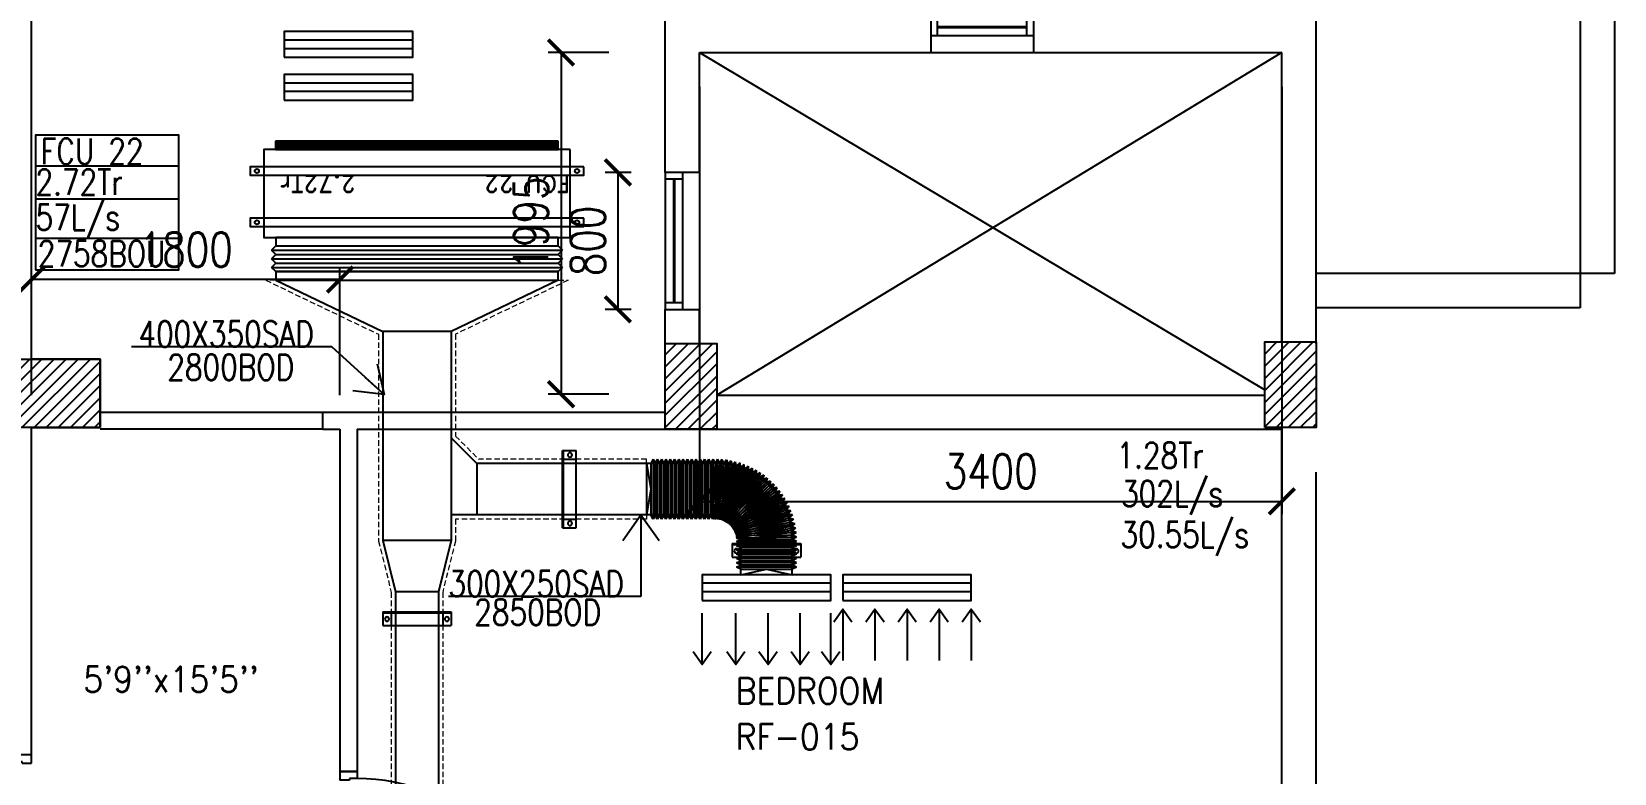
# Model space of a CAD drawing. Header units: millimetres. Extents: x -1288794 to 352264, y -1971533 to -1569871.
# Drawn here: x 303628 to 312869, y -1609693 to -1605360 of the extents above; entities that cross this region are included whole.
import ezdxf

# ---------------------------------------------------------------- set-up
doc = ezdxf.new("R2010")
doc.units = ezdxf.units.MM
doc.header["$LTSCALE"] = 500
doc.header["$PDMODE"] = 34
for name, pattern in [('DASHED2', [9.524999999999999, 6.349999999999999, -3.174999999999999]), ('HIDDEN', [9.524999999999999, 6.349999999999999, -3.174999999999999]), ('HIDDEN2', [4.7624999999999975, 3.174999999999999, -1.587499999999999])]:
    doc.linetypes.add(name, pattern=pattern)
for name, color, linetype in [('A-ANNO-TEXT', 8, 'Continuous'), ('A-DOOR', 4, 'Continuous'), ('A-FLOR-OVHD', 4, 'DASHED2'), ('A-FLOR-SPCL', 8, 'Continuous'), ('A-GLAZ', 5, 'Continuous'), ('A-WALL-FULL', 8, 'Continuous'), ('AC-CHR', 60, 'Continuous'), ('AC-CHS', 30, 'Continuous'), ('AC-HLTEXT', 100, 'Continuous'), ('AC-SAD', 3, 'Continuous'), ('AC-SAD TEXT', 3, 'Continuous'), ('FCU-AC', 160, 'Continuous'), ('M-HANGER', 30, 'Continuous'), ('RAD DIF', 10, 'Continuous'), ('RETURN GRILL RIGHT', 1, 'Continuous'), ('S-COL- HACT.', 9, 'Continuous'), ('S-COL.', 8, 'Continuous'), ('SAD RIGHT', 3, 'Continuous'), ('SUPPLY GRILL RIGHT', 3, 'Continuous')]:
    doc.layers.add(name, color=color, linetype=linetype)
doc.layers.add('INSULATION', color=1, linetype='Continuous', lineweight=5)
doc.styles.add('ROMAND', font='romand')
doc.styles.add('ROMANS', font='romans.shx', dxfattribs={"width": 0.8})
doc.styles.add('SIMPLEX', font='simplex.shx', dxfattribs={"width": 0.8})
doc.dimstyles.new('100 of DIM2', dxfattribs={"dimscale": 0, "dimtxt": 200, "dimasz": 150, "dimexe": 75, "dimexo": 200, "dimgap": 75, "dimtad": 1, "dimdec": 0, "dimrnd": 5, "dimzin": 0, "dimdsep": 46, "dimtxsty": 'ROMANS', "dimblk": 'ARCHTICK', "dimcen": 100, "dimclrd": 94, "dimclre": 94, "dimclrt": 2, "dimadec": 0, "dimazin": 0, "dimtfac": 1, "dimtdec": 0, "dimtofl": 0, "dimtmove": 2, "dimatfit": 3, "dimldrblk": 'OPEN90', "dimfxl": 75, "dimtolj": 1, "dimtzin": 0, "dimarcsym": 0})

# ---------------------------------------------------------------- blocks, each defined once
blk = doc.blocks.new('D-120-R1')
for p, q in [((-80.00000000005821, 1180.000000000058), (-40.00000000005821, 1180.000000000058)), ((-80.00000000005821, 1180.000000000029), (-80, 100.0000000000291)), ((-40.00000000005821, 1180.000000000058), (-40, 55.0000000000291)), ((-1200, 100), (-1160, 100)), ((-1200, 100), (-1200, -5.82077e-11)), ((-1160, 100), (-1160, 54.9999999999709)), ((-80, 100.0000000000291), (0, 100.0000000000582)), ((0, 100.0000000000582), (0, 0)), ((-1160, 54.9999999999709), (-1150, 55)), ((-1150, 55), (-1150, -5.82077e-11)), ((-50, 55.0000000000291), (-40, 55.0000000000291)), ((-50, 55.0000000000291), (-50, 0)), ((-50, 0), (0, 0)), ((-1200, -5.82077e-11), (-1150, -5.82077e-11))]:
    blk.add_line(p, q)
at = {"linetype": 'Continuous'}
blk.add_arc((-80, 100.0000000000291), 1080, 90.00000000000308, 180.0000000000015, dxfattribs=at)
blk = doc.blocks.new('W-80')
for p, q in [((800, 100.0000000000085), (0, 100)), ((40, 0), (40, 100)), ((759.9999999998545, 100.0000000000079), (760, 9.0381e-12)), ((800, 8.4981e-12), (0, 0))]:
    blk.add_line(p, q)
at = {"linetype": 'Continuous'}
for p, q in [((759.9999999999229, 53.00000000000509), (40, 52.99999999998624)), ((759.9999999999317, 47.00000000000509), (40, 46.99999999998624))]:
    blk.add_line(p, q, dxfattribs=at)
blk = doc.blocks.new('W-60')
for p, q in [((600, 99.99999999997908), (0, 100)), ((40, 0), (40, 100)), ((559.9999999998544, 99.99999999997853), (560, -2.04068e-11)), ((600, -2.09468e-11), (0, 0))]:
    blk.add_line(p, q)
at = {"linetype": 'Continuous'}
for p, q in [((559.9999999999229, 52.99999999997565), (40, 52.99999999998624)), ((559.9999999999317, 46.99999999997564), (40, 46.99999999998624))]:
    blk.add_line(p, q, dxfattribs=at)
blk = doc.blocks.new('_ArchTick')
at = {"color": 0, "linetype": 'ByBlock', "const_width": 0.15}
blk.add_lwpolyline([(-0.5, -0.5), (0.5, 0.5)], dxfattribs=at)
blk = doc.blocks.new('*D190')
at = {"layer": 'Defpoints', "color": 0, "transparency": 16777216}
for p in [(307527.7645700923, -1605482.801554163), (310927.7645700923, -1605482.801554163), (310927.7645700923, -1608103.924947694)]:
    blk.add_point(p, dxfattribs=at)
at = {"layer": 'RAD DIF', "color": 94, "lineweight": -2, "transparency": 16777216}
for p, q in [((307527.7645700923, -1605682.801554163), (307527.7645700923, -1608178.924947694)), ((310927.7645700923, -1605682.801554163), (310927.7645700923, -1608178.924947694)), ((307527.7645700923, -1608103.924947694), (310927.7645700923, -1608103.924947694))]:
    blk.add_line(p, q, dxfattribs=at)
at = {"layer": 'RAD DIF', "color": 94, "lineweight": -2, "transparency": 16777216, "xscale": 150, "yscale": 150, "zscale": 150, "rotation": 180}
blk.add_blockref('_ArchTick', (307527.7645700923, -1608103.924947694), dxfattribs=at)
at = {"layer": 'RAD DIF', "color": 94, "lineweight": -2, "transparency": 16777216, "xscale": 150, "yscale": 150, "zscale": 150}
blk.add_blockref('_ArchTick', (310927.7645700923, -1608103.924947694), dxfattribs=at)
at = {"layer": 'RAD DIF', "color": 2, "transparency": 16777216, "insert": (309227.7645700923, -1607928.924947694), "char_height": 200, "attachment_point": 5, "style": 'ROMANS'}
blk.add_mtext('\\A1;3400', dxfattribs=at)
blk = doc.blocks.new('*D193')
at = {"layer": 'Defpoints', "color": 0, "transparency": 16777216}
for p in [(307327.7645700924, -1606182.801554164), (307050.9468287425, -1606982.801554164), (307327.7645700924, -1606982.801554164)]:
    blk.add_point(p, dxfattribs=at)
at = {"layer": 'RAD DIF', "color": 94, "lineweight": -2, "transparency": 16777216}
for p, q in [((307127.7645700924, -1606182.801554164), (306975.9468287425, -1606182.801554164)), ((307050.9468287425, -1606182.801554164), (307050.9468287425, -1606982.801554164)), ((307127.7645700924, -1606982.801554164), (306975.9468287425, -1606982.801554164))]:
    blk.add_line(p, q, dxfattribs=at)
at = {"layer": 'RAD DIF', "color": 94, "lineweight": -2, "transparency": 16777216, "xscale": 150, "yscale": 150, "zscale": 150}
for p, rotation in [((307050.9468287425, -1606182.801554164), 90), ((307050.9468287425, -1606982.801554164), 270)]:
    blk.add_blockref('_ArchTick', p, dxfattribs=dict(at, rotation=rotation))
at = {"layer": 'RAD DIF', "color": 2, "transparency": 16777216, "insert": (306875.946828742, -1606582.801554164), "char_height": 200, "attachment_point": 5, "rotation": 90, "style": 'ROMANS'}
blk.add_mtext('\\A1;800', dxfattribs=at)
blk = doc.blocks.new('*D152')
at = {"layer": 'Defpoints', "color": 0, "transparency": 16777216}
for p in [(307198.2127047679, -1605482.801554164), (306718.9713664003, -1607478.543725641), (307198.2127047679, -1607478.543725641)]:
    blk.add_point(p, dxfattribs=at)
at = {"layer": 'RAD DIF', "color": 94, "lineweight": -2, "transparency": 16777216}
for p, q in [((306998.2127047679, -1605482.801554164), (306643.9713664003, -1605482.801554164)), ((306718.9713664003, -1605482.801554164), (306718.9713664003, -1607478.543725641)), ((306998.2127047679, -1607478.543725641), (306643.9713664003, -1607478.543725641))]:
    blk.add_line(p, q, dxfattribs=at)
at = {"layer": 'RAD DIF', "color": 94, "lineweight": -2, "transparency": 16777216, "xscale": 150, "yscale": 150, "zscale": 150}
for p, rotation in [((306718.9713664003, -1605482.801554164), 90), ((306718.9713664003, -1607478.543725641), 270)]:
    blk.add_blockref('_ArchTick', p, dxfattribs=dict(at, rotation=rotation))
at = {"layer": 'RAD DIF', "color": 2, "transparency": 16777216, "insert": (306543.9713663998, -1606480.672639902), "char_height": 200, "attachment_point": 5, "rotation": 90, "style": 'ROMANS'}
blk.add_mtext('\\A1;1995', dxfattribs=at)
blk = doc.blocks.new('*D194')
at = {"layer": 'Defpoints', "color": 0, "transparency": 16777216}
for p in [(303627.7645700927, -1606808.264422731), (303627.7645700927, -1607682.80155411), (305427.7645700923, -1607682.801554111)]:
    blk.add_point(p, dxfattribs=at)
at = {"layer": 'RAD DIF', "color": 94, "lineweight": -2, "transparency": 16777216}
for p, q in [((303627.7645700927, -1607482.80155411), (303627.7645700927, -1606733.264422731)), ((305427.7645700923, -1607482.801554111), (305427.7645700923, -1606733.264422731)), ((305427.7645700923, -1606808.264422731), (303627.7645700927, -1606808.264422731))]:
    blk.add_line(p, q, dxfattribs=at)
at = {"layer": 'RAD DIF', "color": 94, "lineweight": -2, "transparency": 16777216, "xscale": 150, "yscale": 150, "zscale": 150, "rotation": 180}
blk.add_blockref('_ArchTick', (303627.7645700927, -1606808.264422731), dxfattribs=at)
at = {"layer": 'RAD DIF', "color": 94, "lineweight": -2, "transparency": 16777216, "xscale": 150, "yscale": 150, "zscale": 150}
blk.add_blockref('_ArchTick', (305427.7645700923, -1606808.264422731), dxfattribs=at)
at = {"layer": 'RAD DIF', "color": 2, "transparency": 16777216, "insert": (304527.7645700925, -1606633.264422731), "char_height": 200, "attachment_point": 5, "style": 'ROMANS'}
blk.add_mtext('\\A1;1800', dxfattribs=at)
blk = doc.blocks.new('grill')
at = {"layer": 'SUPPLY GRILL RIGHT'}
for p, q in [((665706.2431264631, -1490216.693419014), (665656.2431264631, -1490216.693419014)), ((665656.2431264631, -1490216.693419014), (665656.2431264631, -1490966.693419014)), ((665756.2431264631, -1490216.693419014), (665706.2431264631, -1490216.693419014)), ((665706.2431264631, -1490216.693419014), (665706.2431264631, -1490966.693419014))]:
    blk.add_line(p, q, dxfattribs=at)
blk.add_lwpolyline([(665756.2431264631, -1490966.693419014), (665756.2431264631, -1490216.693419014), (665606.2431264631, -1490216.693419014), (665606.2431264631, -1490966.693419014)], close=True, dxfattribs=at)
blk = doc.blocks.new('grillreturn')
at = {"layer": 'RETURN GRILL RIGHT'}
for p, q in [((665656.2431264631, -1489443.618665762), (665656.2431264631, -1490193.618665762)), ((665706.2431264631, -1489443.618665762), (665706.2431264631, -1490193.618665762))]:
    blk.add_line(p, q, dxfattribs=at)
blk.add_lwpolyline([(665756.2431264631, -1490193.618665762), (665756.2431264631, -1489443.618665762), (665606.2431264631, -1489443.618665762), (665606.2431264631, -1490193.618665762)], close=True, dxfattribs=at)
blk = doc.blocks.new('*U305')
at = {"layer": 'AC-SAD'}
for p, q in [((-12.50000000023283, 24.99999999976717), (-25.00000000023283, -2.328306436538696e-10)), ((-12.50000000023283, 24.99999999976717), (-12.50000000023283, -325)), ((-12.50000000023283, 24.99999999976717), (-2.328306436538696e-10, -2.328306436538696e-10)), ((-25.00000000023283, -2.328306436538696e-10), (-25.00000000023283, -300)), ((-2.328306436538696e-10, -2.328306436538696e-10), (-2.328306436538696e-10, -300)), ((-12.50000000023283, -325), (-25.00000000023283, -300)), ((-2.328306436538696e-10, -300), (-12.50000000023283, -325))]:
    blk.add_line(p, q, dxfattribs=at)
blk = doc.blocks.new('*U306')
at = {"layer": 'AC-SAD', "color": 0, "linetype": 'ByBlock', "lineweight": -2, "transparency": 16777216}
blk.add_blockref('*U305', (307618.4477660901, -1607882.80155402), dxfattribs=at)
for p, rotation in [((307643.4349079923, -1607883.49581987), 356.8169011381622), ((307668.3449489196, -1607885.576475177), 353.6338022763245), ((307693.1010258021, -1607889.037099816), 350.4507034144867), ((307717.6267506453, -1607893.867015595), 347.2676045526487), ((307741.8464462349, -1607900.051319198), 344.0845056908109), ((307765.6853796483, -1607907.570928178), 340.9014068289732), ((307789.0699928529, -1607916.402639835), 337.7183079671354), ((307811.9281296778, -1607926.519202808), 334.5352091052976), ((307834.189258462, -1607937.889401169), 331.3521102434599), ((307855.7846896874, -1607950.478150737), 328.1690113816222), ((307876.6477879301, -1607964.24660734), 324.9859125197846), ((307896.7141774715, -1607979.15228667), 321.802813657947), ((307915.9219409383, -1607995.149195375), 318.6197147961092), ((307934.2118103561, -1608012.187972978), 315.4366159342716), ((307951.5273500283, -1608030.216044182), 312.2535170724338), ((307967.8151306754, -1608049.177781105), 309.070418210596), ((307983.0248942979, -1608069.014674915), 305.8873193487581), ((307997.1097092537, -1608089.665516379), 302.7042204869203), ((308010.0261150714, -1608111.066584723), 299.5211216250825), ((308021.7342565536, -1608133.151844254), 296.3380227632448), ((308032.1980067543, -1608155.85314812), 293.154923901407), ((308041.3850784539, -1608179.100448589), 289.9718250395692), ((308049.267123785, -1608202.822013186), 286.7887261777317), ((308055.8198217036, -1608226.944646033), 283.6056273158941), ((308061.0229530347, -1608251.393913709), 280.4225284540561), ((308064.8604628608, -1608276.094374916), 277.2394295922182), ((308067.3205100619, -1608300.969813269), 274.0563307303806), ((308068.3955038525, -1608325.94347247), 270.8732318685428)]:
    blk.add_blockref('*U305', p, dxfattribs=dict(at, rotation=rotation))
blk = doc.blocks.new('fcu 3 tr')
h = blk.add_hatch()
h.set_pattern_fill('NET', color=3)
h.set_pattern_definition([(0, (0, 0), (0, 3.175), []), (90, (0, 0), (-3.175, 1.944126793646423e-16), [])])
h.paths.add_polyline_path([(86303.5864898725, -1585366.755577621), (84653.5864898725, -1585366.755577621), (84653.5864898725, -1585416.755577621), (86303.5864898725, -1585416.755577621)])
at = {"layer": 'FCU-AC'}
for p, q in [((84653.5864898725, -1584653.755577621), (84628.5864898725, -1584678.755577621)), ((86303.5864898725, -1584653.755577621), (84653.5864898725, -1584653.755577621)), ((86303.5864898725, -1584653.755577621), (86328.5864898725, -1584678.755577621)), ((86328.5864898725, -1584678.755577621), (84628.5864898725, -1584678.755577621)), ((84653.5864898725, -1584703.755577621), (84628.5864898725, -1584678.755577621)), ((84653.5864898725, -1584703.755577621), (84628.5864898725, -1584728.755577621)), ((86328.5864898725, -1584728.755577621), (84628.5864898725, -1584728.755577621)), ((84653.5864898725, -1584753.755577621), (84628.5864898725, -1584728.755577621)), ((84653.5864898725, -1584753.755577621), (84628.5864898725, -1584778.755577621)), ((86303.5864898725, -1584703.755577621), (84653.5864898725, -1584703.755577621)), ((86303.5864898725, -1584703.755577621), (84653.5864898725, -1584703.755577621)), ((86303.5864898725, -1584753.755577621), (84653.5864898725, -1584753.755577621)), ((86303.5864898725, -1584753.755577621), (84653.5864898725, -1584753.755577621)), ((86303.5864898725, -1584703.755577621), (86328.5864898725, -1584678.755577621)), ((86303.5864898725, -1584703.755577621), (86328.5864898725, -1584728.755577621)), ((86303.5864898725, -1584753.755577621), (86328.5864898725, -1584728.755577621)), ((86303.5864898725, -1584753.755577621), (86328.5864898725, -1584778.755577621)), ((86328.5864898725, -1584778.755577621), (84628.5864898725, -1584778.755577621)), ((84653.5864898725, -1584803.755577621), (84628.5864898725, -1584778.755577621)), ((86303.5864898725, -1584803.755577621), (86328.5864898725, -1584778.755577621))]:
    blk.add_line(p, q, dxfattribs=at)
at = {"layer": 'FCU-AC', "color": 1}
for p, q in [((86303.5864898725, -1584603.755577621), (84653.5864898725, -1584603.755577621)), ((84653.5864898725, -1584603.755577621), (84653.5864898725, -1584653.755577621)), ((84653.5864898725, -1584653.755577621), (86303.5864898725, -1584653.755577621)), ((86303.5864898725, -1584653.755577621), (86303.5864898725, -1584603.755577621)), ((86303.5864898725, -1584803.755577621), (84653.5864898725, -1584803.755577621)), ((84653.5864898725, -1584803.755577621), (84653.5864898725, -1584853.755577621)), ((86303.5864898725, -1584853.755577621), (86303.5864898725, -1584803.755577621)), ((84653.5864898725, -1584853.755577621), (86303.5864898725, -1584853.755577621))]:
    blk.add_line(p, q, dxfattribs=at)
at = {"layer": 'FCU-AC', "color": 6}
for points in [[(84503.5864898725, -1584966.755577621), (86453.5864898725, -1584966.755577621), (86453.5864898725, -1584916.755577621), (84503.5864898725, -1584916.755577621)], [(84503.5864898725, -1585266.755577621), (86453.5864898725, -1585266.755577621), (86453.5864898725, -1585216.755577621), (84503.5864898725, -1585216.755577621)]]:
    blk.add_lwpolyline(points, close=True, dxfattribs=at)
at = {"layer": 'FCU-AC'}
blk.add_lwpolyline([(84583.5864898725, -1585366.755577621), (86373.5864898725, -1585366.755577621), (86373.5864898725, -1584853.755577621), (84583.5864898725, -1584853.755577621)], close=True, dxfattribs=at)
at = {"layer": 'FCU-AC', "color": 3}
blk.add_lwpolyline([(84653.5864898725, -1585416.755577621), (86303.5864898725, -1585416.755577621), (86303.5864898725, -1585366.755577621), (84653.5864898725, -1585366.755577621)], close=True, dxfattribs=at)
at = {"layer": 'FCU-AC', "color": 6}
for centre in [(84543.5864898725, -1584941.755577621), (86413.5864898725, -1584941.755577621), (84543.5864898725, -1585241.755577621), (86413.5864898725, -1585241.755577621)]:
    blk.add_circle(centre, 12.5, dxfattribs=at)
blk = doc.blocks.new('*U273')
at = {"color": 41, "linetype": 'HIDDEN2'}
for p, q in [((-37.50000000000023, -168.9847298157374), (-37.49999999999302, 231.0152701842017)), ((37.49999999999977, -168.9847298157393), (37.500000000007, 231.0152701842017)), ((42.49999999999977, -168.9847298157393), (42.50000000000698, 231.0152701842017))]:
    blk.add_line(p, q, dxfattribs=at)
at = {"color": 41}
for p, q in [((42.49999999999972, 231.0152701842017), (-37.50000000000028, 231.0152701842017)), ((42.49999999999994, 181.0152701842017), (-37.50000000000006, 181.0152701842017)), ((42.49999999999247, -118.9847298157393), (-37.50000000000752, -118.9847298157374)), ((42.49999999999247, -168.9847298157393), (-37.50000000000752, -168.9847298157374))]:
    blk.add_line(p, q, dxfattribs=at)
for centre in [(-2.846611835138901e-13, 206.0152701842017), (-7.513143638059934e-12, -143.9847298157393)]:
    blk.add_circle(centre, 12.5, dxfattribs=at)
blk = doc.blocks.new('*U276')
at = {"color": 41, "linetype": 'HIDDEN2'}
for p, q in [((-37.50000000000026, -188.8622997114408), (-37.499999999993, 261.1377002884983)), ((37.49999999999974, -188.8622997114427), (37.50000000000701, 261.1377002884983)), ((42.49999999999974, -188.8622997114427), (42.500000000007, 261.1377002884983))]:
    blk.add_line(p, q, dxfattribs=at)
at = {"color": 41}
for p, q in [((42.49999999999973, 261.1377002884983), (-37.50000000000027, 261.1377002884983)), ((42.49999999999996, 211.1377002884983), (-37.50000000000004, 211.1377002884983)), ((42.49999999999245, -138.8622997114427), (-37.50000000000753, -138.8622997114408)), ((42.49999999999245, -188.8622997114427), (-37.50000000000753, -188.8622997114408))]:
    blk.add_line(p, q, dxfattribs=at)
for centre in [(-2.668976151198876e-13, 236.1377002884983), (-7.525134046725886e-12, -163.8622997114427)]:
    blk.add_circle(centre, 12.5, dxfattribs=at)
blk = doc.blocks.new('*U277')
at = {"color": 41, "linetype": 'HIDDEN2'}
for p, q in [((-37.50000000000024, -183.2341451146612), (-37.49999999999302, 216.7658548852778)), ((37.49999999999976, -183.2341451146631), (37.50000000000699, 216.7658548852778)), ((42.49999999999976, -183.2341451146631), (42.50000000000698, 216.7658548852778))]:
    blk.add_line(p, q, dxfattribs=at)
at = {"color": 41}
for p, q in [((42.49999999999971, 216.7658548852778), (-37.50000000000029, 216.7658548852778)), ((42.49999999999994, 166.7658548852778), (-37.50000000000006, 166.7658548852778)), ((42.49999999999246, -133.2341451146631), (-37.50000000000752, -133.2341451146612)), ((42.49999999999246, -183.2341451146631), (-37.50000000000752, -183.2341451146612))]:
    blk.add_line(p, q, dxfattribs=at)
for centre in [(-2.930988785010413e-13, 191.7658548852778), (-7.521581333047086e-12, -158.2341451146631)]:
    blk.add_circle(centre, 12.5, dxfattribs=at)
blk = doc.blocks.new('SUPPLY GRILL RIGHT')
at = {"layer": 'SUPPLY GRILL RIGHT'}
for p, q in [((375, 25), (-375, 25)), ((375, -25), (375, 25)), ((375, -25), (-375, -25)), ((375, -75), (375, -25))]:
    blk.add_line(p, q, dxfattribs=at)
blk.add_lwpolyline([(-375, -75), (375, -75), (375, 75), (-375, 75)], close=True, dxfattribs=at)
for points in [[(-375, -450), (-375, -150)], [(-178.5, -450), (-178.5, -150)], [(9, -450), (9, -150)], [(196.5, -450), (196.5, -150)], [(375, -450), (375, -150)]]:
    blk.add_leader(points, dimstyle='100 of DIM2', override={"dimscale": 1, "dimasz": 75, "dimtad": 0, "dimclrd": 0, "dimfxl": 0.2}, dxfattribs=at)
blk = doc.blocks.new('RETURN GRILL RIGHT')
at = {"layer": 'RETURN GRILL RIGHT'}
for p, q in [((375, 25), (-375, 25)), ((375, -25), (-375, -25))]:
    blk.add_line(p, q, dxfattribs=at)
blk.add_lwpolyline([(-375, -75), (375, -75), (375, 75), (-375, 75)], close=True, dxfattribs=at)
for points in [[(-375, -125), (-375, -425)], [(-187.5, -125), (-187.5, -425)], [(0, -125), (0, -425)], [(187.5, -125), (187.5, -425)], [(375, -125), (375, -425)]]:
    blk.add_leader(points, dimstyle='100 of DIM2', override={"dimscale": 1, "dimasz": 75, "dimtad": 0, "dimclrd": 0, "dimfxl": 0.2}, dxfattribs=at)

msp = doc.modelspace()

# ---------------------------------------------------------------- hatches: boundary and pattern name
at = {"layer": 'S-COL- HACT.', "linetype": 'Continuous', "ltscale": 3}
h = msp.add_hatch(dxfattribs=at)
h.set_pattern_fill('ANSI31', color=256, scale=400, style=0)
h.set_pattern_definition([(45, (1420132.947669712, -1215620.816253763), (-35.35533905932737, 35.35533905932738), [])])
h.paths.add_polyline_path([(307327.7645700914, -1607682.801554111), (307327.7645700914, -1607182.801554111), (307627.7645700914, -1607182.801554111), (307627.7645700914, -1607682.80155411)])
h = msp.add_hatch(dxfattribs=at)
h.set_pattern_fill('ANSI31', color=256, scale=400, style=0)
h.set_pattern_definition([(45, (1420032.947669712, -1215610.816253731), (-35.35533905932737, 35.35533905932738), [])])
h.paths.add_polyline_path([(310827.7645700914, -1607672.801554078), (310827.7645700911, -1607172.801554077), (311127.7645700911, -1607172.801554077), (311127.7645700914, -1607672.801554077)])
h = msp.add_hatch(dxfattribs=at)
h.set_pattern_fill('ANSI31', color=256, scale=400, style=0)
h.set_pattern_definition([(45, (540622.951267268, -1616057.582278486), (-35.35533905932737, 35.35533905932738), [])])
h.paths.add_polyline_path([(304027.7645700919, -1607272.801554112), (303527.764570092, -1607272.801554112), (303527.7645700923, -1607672.801554111), (304027.7645700923, -1607672.801554112)])

# ---------------------------------------------------------------- linework, layer by layer
at = {"layer": 'A-FLOR-OVHD', "ltscale": 3}
for p, q in [((304027.7645700921, -1607582.801554111), (305327.7645700923, -1607582.80155411)), ((305327.7645700921, -1607682.801554111), (304027.7645700923, -1607682.801554113))]:
    msp.add_line(p, q, dxfattribs=at)
at = {"layer": 'A-FLOR-SPCL', "ltscale": 3}
for p, q in [((307527.7645700923, -1605482.801554163), (310827.7645700913, -1607453.389789405)), ((310927.7645700917, -1605482.801554163), (307627.7645700967, -1607482.80155411))]:
    msp.add_line(p, q, dxfattribs=at)
at = {"layer": 'A-GLAZ', "ltscale": 3}
for p, q in [((308877.7645700923, -1605482.801554163), (309477.7645700923, -1605482.801554163)), ((307527.7645700923, -1606182.801554163), (307527.7645700923, -1606982.801554163))]:
    msp.add_line(p, q, dxfattribs=at)
at = {"layer": 'A-WALL-FULL', "ltscale": 3}
for p, q in [((303627.7645700924, -1607272.801554088), (303627.7645700923, -1603282.801554103)), ((311127.7645700922, -1607182.801554078), (311127.7645700916, -1605114.801554166)), ((307327.7645700923, -1606182.801554163), (307327.7645700921, -1605282.801554163)), ((308877.7645700923, -1605282.801554163), (308877.7645700923, -1605482.801554163)), ((309477.7645700923, -1605282.801554163), (309477.7645700923, -1605482.801554163)), ((307527.7645700923, -1605482.801554163), (308877.7645700923, -1605482.801554163)), ((307527.7645700923, -1606182.801554163), (307527.7645700923, -1605482.801554163)), ((309477.7645700923, -1605482.801554163), (310927.7645700917, -1605482.801554163)), ((310927.7645700921, -1607172.801554077), (310927.7645700923, -1605482.801554163)), ((307527.7645700923, -1606182.801554163), (307327.7645700923, -1606182.801554163)), ((307327.7645700923, -1607182.801554111), (307327.7645700921, -1606982.801554163)), ((307327.7645700923, -1606982.801554163), (307527.7645700923, -1606982.801554163)), ((307527.7645700924, -1607182.801554111), (307527.7645700923, -1606982.801554163)), ((307627.7645700902, -1607482.80155411), (310827.7645700914, -1607482.801554037)), ((305327.7645700921, -1607582.801554111), (307327.7645700926, -1607582.801554174)), ((305327.7645700923, -1607682.801554112), (305327.7645700921, -1607582.801554111)), ((303627.7645700924, -1609582.801554164), (303627.7645700927, -1607672.80155408)), ((305327.7645700921, -1607682.801554111), (305277.7645700923, -1607682.801554111)), ((305427.7645700923, -1607682.801554111), (305427.7645700925, -1609682.801554163)), ((305527.7645700924, -1607682.801554111), (310927.7645700923, -1607682.80155411)), ((305527.7645700924, -1607682.801554111), (305527.7645700924, -1609682.801554163)), ((310927.7645700921, -1610782.801554176), (310927.7645700923, -1607682.80155411)), ((311127.7645700924, -1614832.801554163), (311127.7645700923, -1607932.801554164)), ((303527.7645700927, -1609582.801554164), (303627.7645700925, -1609582.801554164)), ((305427.7645700923, -1609682.801554163), (305527.7645700923, -1609682.801554163))]:
    msp.add_line(p, q, dxfattribs=at)
at = {"layer": 'A-WALL-FULL', "linetype": 'Continuous', "ltscale": 3}
for p, q in [((307327.7645700926, -1607582.801554174), (307327.7645700923, -1607182.801554142)), ((307327.7645700923, -1607182.801554142), (307327.7645700923, -1607182.801554111)), ((307527.7645700924, -1607182.801554079), (307627.7645700902, -1607182.801554111)), ((307627.7645700902, -1607182.801554111), (307627.7645700967, -1607482.80155411)), ((310827.7645700914, -1607482.801554037), (310827.7645700911, -1607172.801554109)), ((310827.7645700911, -1607172.801554109), (310927.7645700922, -1607172.801554109)), ((311127.7645700922, -1607182.801554109), (311127.7645700922, -1607182.801554109)), ((311127.7645700922, -1607182.801554109), (311127.7645700909, -1607632.801554196)), ((304027.7645700926, -1607272.801554088), (303627.7645700924, -1607272.80155412)), ((304027.7645700924, -1607672.801554112), (304027.7645700926, -1607272.801554088)), ((303627.7645700927, -1607672.80155408), (304027.7645700924, -1607672.801554112)), ((305327.7645700923, -1607682.801554111), (305427.7645700923, -1607682.801554111))]:
    msp.add_line(p, q, dxfattribs=at)
at = {"layer": 'AC-CHR'}
for p, q in [((312869.426080524, -1588682.801554188), (312869.426080524, -1606772.801554077)), ((312869.426080524, -1606772.801554076), (311127.7645700921, -1606772.801554077))]:
    msp.add_line(p, q, dxfattribs=at)
at = {"layer": 'AC-CHS'}
for p, q in [((312669.426080524, -1588482.801554188), (312669.426080524, -1606972.801554076)), ((312669.426080524, -1606972.801554076), (311127.7645700921, -1606972.801554077))]:
    msp.add_line(p, q, dxfattribs=at)
at = {"layer": 'AC-SAD'}
for p, q in [((305052.7645700926, -1606812.335277704), (305677.7645700926, -1607112.335277704)), ((305052.7645700926, -1606812.335277704), (306702.7645700926, -1606812.335277704)), ((306702.7645700926, -1606812.335277704), (306077.7645700926, -1607112.335277704)), ((305677.7645700921, -1607112.335277704), (305677.7645700926, -1608332.80155402)), ((306077.7645700926, -1607112.335277704), (305677.7645700926, -1607112.335277704)), ((306077.7645700926, -1607112.335277704), (306077.7645700926, -1608332.80155402)), ((306077.7645700926, -1607732.80155402), (306227.7645700926, -1607882.80155402)), ((307255.9477660901, -1607857.80155402), (307243.4477660901, -1607882.80155402)), ((307255.9477660901, -1607857.80155402), (307255.9477660901, -1608207.80155402)), ((307255.9477660901, -1607857.80155402), (307268.4477660901, -1607882.80155402)), ((307280.9477660901, -1607857.80155402), (307268.4477660901, -1607882.80155402)), ((307280.9477660901, -1607857.80155402), (307280.9477660901, -1608207.80155402)), ((307280.9477660901, -1607857.80155402), (307293.4477660901, -1607882.80155402)), ((307305.9477660901, -1607857.80155402), (307293.4477660901, -1607882.80155402)), ((307305.9477660901, -1607857.80155402), (307305.9477660901, -1608207.80155402)), ((307305.9477660901, -1607857.80155402), (307318.4477660901, -1607882.80155402)), ((307330.9477660901, -1607857.80155402), (307318.4477660901, -1607882.80155402)), ((307330.9477660901, -1607857.80155402), (307330.9477660901, -1608207.80155402)), ((307330.9477660901, -1607857.80155402), (307343.4477660901, -1607882.80155402)), ((307355.9477660901, -1607857.80155402), (307343.4477660901, -1607882.80155402)), ((307355.9477660901, -1607857.80155402), (307355.9477660901, -1608207.80155402)), ((307355.9477660901, -1607857.80155402), (307368.4477660901, -1607882.80155402)), ((307380.9477660901, -1607857.80155402), (307368.4477660901, -1607882.80155402)), ((307380.9477660901, -1607857.80155402), (307380.9477660901, -1608207.80155402)), ((307380.9477660901, -1607857.80155402), (307393.4477660901, -1607882.80155402)), ((307405.9477660901, -1607857.80155402), (307393.4477660901, -1607882.80155402)), ((307405.9477660901, -1607857.80155402), (307405.9477660901, -1608207.80155402)), ((307405.9477660901, -1607857.80155402), (307418.4477660901, -1607882.80155402)), ((307430.9477660901, -1607857.80155402), (307418.4477660901, -1607882.80155402)), ((307430.9477660901, -1607857.80155402), (307430.9477660901, -1608207.80155402)), ((307430.9477660901, -1607857.80155402), (307443.4477660901, -1607882.80155402)), ((307455.9477660901, -1607857.80155402), (307443.4477660901, -1607882.80155402)), ((307455.9477660901, -1607857.80155402), (307455.9477660901, -1608207.80155402)), ((307455.9477660901, -1607857.80155402), (307468.4477660901, -1607882.80155402)), ((307480.9477660899, -1607857.80155402), (307468.4477660899, -1607882.80155402)), ((307480.9477660899, -1607857.80155402), (307480.9477660899, -1608207.80155402)), ((307480.9477660899, -1607857.80155402), (307493.4477660899, -1607882.80155402)), ((307505.9477660899, -1607857.80155402), (307493.4477660899, -1607882.80155402)), ((307505.9477660899, -1607857.80155402), (307505.9477660899, -1608207.80155402)), ((307505.9477660899, -1607857.80155402), (307518.4477660899, -1607882.80155402)), ((307530.9477660899, -1607857.80155402), (307518.4477660899, -1607882.80155402)), ((307530.9477660899, -1607857.80155402), (307530.9477660899, -1608207.80155402)), ((307530.9477660899, -1607857.80155402), (307543.4477660899, -1607882.80155402)), ((307555.9477660899, -1607857.80155402), (307543.4477660899, -1607882.80155402)), ((307555.9477660899, -1607857.80155402), (307555.9477660899, -1608207.80155402)), ((307555.9477660899, -1607857.80155402), (307568.4477660899, -1607882.80155402)), ((307580.9477660899, -1607857.80155402), (307568.4477660899, -1607882.80155402)), ((307580.9477660899, -1607857.80155402), (307580.9477660899, -1608207.80155402)), ((307580.9477660899, -1607857.80155402), (307593.4477660899, -1607882.80155402)), ((307622.144819516, -1607882.80155402), (306227.7645700926, -1607882.80155402)), ((306227.7645700926, -1607882.80155402), (306227.7645700926, -1608182.80155402)), ((307218.4477660901, -1607882.80155402), (307218.4477660901, -1608182.80155402)), ((307218.4477660901, -1607882.80155402), (307243.4477660901, -1608032.80155402)), ((307243.4477660901, -1607882.80155402), (307243.4477660901, -1608182.80155402)), ((307268.4477660901, -1607882.80155402), (307268.4477660901, -1608182.80155402)), ((307293.4477660901, -1607882.80155402), (307293.4477660901, -1608182.80155402)), ((307318.4477660901, -1607882.80155402), (307318.4477660901, -1608182.80155402)), ((307343.4477660901, -1607882.80155402), (307343.4477660901, -1608182.80155402)), ((307368.4477660901, -1607882.80155402), (307368.4477660901, -1608182.80155402)), ((307393.4477660901, -1607882.80155402), (307393.4477660901, -1608182.80155402)), ((307418.4477660901, -1607882.80155402), (307418.4477660901, -1608182.80155402)), ((307443.4477660901, -1607882.80155402), (307443.4477660901, -1608182.80155402)), ((307468.4477660901, -1607882.80155402), (307468.4477660901, -1608182.80155402)), ((307493.4477660899, -1607882.80155402), (307493.4477660899, -1608182.80155402)), ((307518.4477660899, -1607882.80155402), (307518.4477660899, -1608182.80155402)), ((307543.4477660899, -1607882.80155402), (307543.4477660899, -1608182.80155402)), ((307568.4477660899, -1607882.80155402), (307568.4477660899, -1608182.80155402)), ((307243.4477660901, -1608032.80155402), (307218.4477660901, -1608182.80155402)), ((307618.4477660901, -1608182.80155402), (306077.7645700926, -1608182.80155402)), ((307255.9477660901, -1608207.80155402), (307243.4477660901, -1608182.80155402)), ((307268.4477660901, -1608182.80155402), (307255.9477660901, -1608207.80155402)), ((307280.9477660901, -1608207.80155402), (307268.4477660901, -1608182.80155402)), ((307293.4477660901, -1608182.80155402), (307280.9477660901, -1608207.80155402)), ((307305.9477660901, -1608207.80155402), (307293.4477660901, -1608182.80155402)), ((307318.4477660901, -1608182.80155402), (307305.9477660901, -1608207.80155402)), ((307330.9477660901, -1608207.80155402), (307318.4477660901, -1608182.80155402)), ((307343.4477660901, -1608182.80155402), (307330.9477660901, -1608207.80155402)), ((307355.9477660901, -1608207.80155402), (307343.4477660901, -1608182.80155402)), ((307368.4477660901, -1608182.80155402), (307355.9477660901, -1608207.80155402)), ((307380.9477660901, -1608207.80155402), (307368.4477660901, -1608182.80155402)), ((307393.4477660901, -1608182.80155402), (307380.9477660901, -1608207.80155402)), ((307405.9477660901, -1608207.80155402), (307393.4477660901, -1608182.80155402)), ((307418.4477660901, -1608182.80155402), (307405.9477660901, -1608207.80155402)), ((307430.9477660901, -1608207.80155402), (307418.4477660901, -1608182.80155402)), ((307443.4477660901, -1608182.80155402), (307430.9477660901, -1608207.80155402)), ((307455.9477660901, -1608207.80155402), (307443.4477660901, -1608182.80155402)), ((307468.4477660901, -1608182.80155402), (307455.9477660901, -1608207.80155402)), ((307480.9477660899, -1608207.80155402), (307468.4477660899, -1608182.80155402)), ((307493.4477660899, -1608182.80155402), (307480.9477660899, -1608207.80155402)), ((307505.9477660899, -1608207.80155402), (307493.4477660899, -1608182.80155402)), ((307518.4477660899, -1608182.80155402), (307505.9477660899, -1608207.80155402)), ((307530.9477660899, -1608207.80155402), (307518.4477660899, -1608182.80155402)), ((307543.4477660899, -1608182.80155402), (307530.9477660899, -1608207.80155402)), ((307555.9477660899, -1608207.80155402), (307543.4477660899, -1608182.80155402)), ((307568.4477660899, -1608182.80155402), (307555.9477660899, -1608207.80155402)), ((307580.9477660899, -1608207.80155402), (307568.4477660899, -1608182.80155402)), ((307593.4477660899, -1608182.80155402), (307580.9477660899, -1608207.80155402)), ((307743.3432476842, -1608338.444268956), (307768.3432476842, -1608325.944268956)), ((308068.343247684, -1608325.944268956), (307768.3432476842, -1608325.944268956)), ((308093.343247684, -1608338.444268956), (308068.343247684, -1608325.944268956)), ((306077.7645700926, -1608332.80155402), (305677.7645700926, -1608332.80155402)), ((305677.7645700926, -1608332.80155402), (305752.7645700926, -1608632.80155402)), ((306077.7645700926, -1608332.80155402), (306002.7645700926, -1608632.80155402)), ((308093.343247684, -1608338.444268956), (307743.3432476842, -1608338.444268956)), ((307768.3432476842, -1608350.944268956), (307743.3432476842, -1608338.444268956)), ((307743.3432476845, -1608363.444268955), (307768.3432476845, -1608350.944268955)), ((308093.343247684, -1608363.444268955), (307743.3432476845, -1608363.444268955)), ((307768.3432476845, -1608375.944268955), (307743.3432476845, -1608363.444268955)), ((307743.3432476842, -1608388.444268955), (307768.3432476842, -1608375.944268955)), ((308093.343247684, -1608388.444268955), (307743.3432476842, -1608388.444268955)), ((307768.3432476842, -1608400.944268955), (307743.3432476842, -1608388.444268955)), ((307743.3432476845, -1608413.444268955), (307768.3432476845, -1608400.944268955)), ((308093.343247684, -1608413.444268955), (307743.3432476845, -1608413.444268955)), ((307768.3432476845, -1608425.944268955), (307743.3432476845, -1608413.444268955)), ((308068.343247684, -1608350.944268955), (307768.3432476845, -1608350.944268955)), ((308068.343247684, -1608375.944268955), (307768.3432476842, -1608375.944268955)), ((308068.343247684, -1608400.944268955), (307768.3432476845, -1608400.944268955)), ((307768.4477660901, -1608532.80155402), (307768.4477660901, -1608332.80155402)), ((308093.343247684, -1608338.444268956), (308068.343247684, -1608350.944268956)), ((308093.343247684, -1608363.444268955), (308068.343247684, -1608350.944268955)), ((308093.343247684, -1608363.444268955), (308068.343247684, -1608375.944268955)), ((308093.343247684, -1608388.444268955), (308068.343247684, -1608375.944268955)), ((308093.343247684, -1608388.444268955), (308068.343247684, -1608400.944268955)), ((308093.343247684, -1608413.444268955), (308068.343247684, -1608400.944268955)), ((308093.343247684, -1608413.444268955), (308068.343247684, -1608425.944268955)), ((308068.4477660901, -1608532.80155402), (308068.4477660901, -1608332.80155402)), ((307743.3432476845, -1608438.444268954), (307768.3432476845, -1608425.944268954)), ((308093.3432476842, -1608438.444268954), (307743.3432476845, -1608438.444268954)), ((307768.3432476845, -1608450.944268954), (307743.3432476845, -1608438.444268954)), ((307743.3432476842, -1608463.444268954), (307768.3432476842, -1608450.944268954)), ((308093.343247684, -1608463.444268954), (307743.3432476842, -1608463.444268954)), ((307768.3432476842, -1608475.944268954), (307743.3432476842, -1608463.444268954)), ((307743.3432476845, -1608488.444268954), (307768.3432476845, -1608475.944268954)), ((308093.343247684, -1608488.444268954), (307743.3432476845, -1608488.444268954)), ((307768.3432476845, -1608500.944268954), (307743.3432476845, -1608488.444268954)), ((308068.3432476842, -1608425.944268954), (307768.3432476845, -1608425.944268954)), ((308068.343247684, -1608450.944268954), (307768.3432476842, -1608450.944268954)), ((308068.343247684, -1608475.944268954), (307768.3432476845, -1608475.944268954)), ((307768.3432476845, -1608500.944268954), (308068.3432476842, -1608500.944268954)), ((307768.4477660901, -1608532.80155402), (307918.3432476845, -1608500.944268954)), ((307918.3432476845, -1608500.944268954), (308068.4477660901, -1608532.80155402)), ((308093.3432476842, -1608438.444268954), (308068.3432476842, -1608425.944268954)), ((308093.3432476842, -1608438.444268954), (308068.3432476842, -1608450.944268954)), ((308093.343247684, -1608463.444268954), (308068.343247684, -1608450.944268954)), ((308093.343247684, -1608463.444268954), (308068.343247684, -1608475.944268954)), ((308093.343247684, -1608488.444268954), (308068.343247684, -1608475.944268954)), ((308093.343247684, -1608488.444268954), (308068.343247684, -1608500.944268954)), ((305752.7645700926, -1608632.80155402), (305752.7645700926, -1613240.909390255)), ((306002.7645700926, -1608632.80155402), (305752.7645700924, -1608632.80155402)), ((306002.7645700926, -1608632.80155402), (306002.7645700926, -1613240.909390255))]:
    msp.add_line(p, q, dxfattribs=at)
for radius in [450, 150]:
    msp.add_arc((307618.4477660901, -1608332.80155402), radius, 0, 90, dxfattribs=at)
at = {"layer": 'AC-SAD TEXT'}
for p, q in [((303650.2068552648, -1606143.297242969), (304487.3032380541, -1606143.297242969)), ((303650.2068552648, -1606336.087743891), (304487.3032380541, -1606336.087743891)), ((303650.2068552648, -1606567.266473968), (304487.3032380541, -1606567.266473968))]:
    msp.add_line(p, q, dxfattribs=at)
msp.add_lwpolyline([(303650.2068552648, -1606751.799537592), (304487.3032380541, -1606751.799537592), (304487.3032380541, -1605965.60493161), (303650.2068552648, -1605965.60493161)], close=True, dxfattribs=at)
at = {"layer": 'INSULATION', "linetype": 'HIDDEN', "ltscale": 0.01}
for p, q in [((304994.9919674933, -1606812.335277704), (305652.7645700921, -1607128.066126951)), ((305052.7645700926, -1606812.335277704), (304994.991967493, -1606812.335277704)), ((306760.5371726917, -1606812.335277704), (306102.7645700926, -1607128.066126951)), ((306702.7645700926, -1606812.335277704), (306760.5371726917, -1606812.335277704)), ((305652.7645700921, -1607128.066126951), (305652.7645700926, -1608335.879194661)), ((306102.7645700926, -1607128.066126951), (306102.7645700926, -1607722.446214961)), ((306102.7645700926, -1607722.446214961), (306238.1199091517, -1607857.80155402)), ((307218.4477660901, -1607857.80155402), (306238.1199091517, -1607857.80155402)), ((307218.4477660901, -1607882.80155402), (307218.4477660901, -1607857.80155402)), ((306102.7645700926, -1608207.80155402), (306102.7645700926, -1608335.87919466)), ((307218.4477660899, -1608207.80155402), (306102.7645700926, -1608207.80155402)), ((307218.4477660901, -1608182.80155402), (307218.4477660899, -1608207.80155402)), ((305652.7645700926, -1608335.879194661), (305727.7645700926, -1608635.87919466)), ((306102.7645700926, -1608335.87919466), (306027.7645700926, -1608635.87919466)), ((305727.7645700926, -1608635.87919466), (305727.7645700926, -1612765.909390255)), ((306027.7645700926, -1608635.87919466), (306027.7645700926, -1612765.909390255))]:
    msp.add_line(p, q, dxfattribs=at)
at = {"layer": 'S-COL.', "linetype": 'Continuous', "ltscale": 3}
for points in [[(307327.7645700914, -1607682.801554143), (307327.7645700914, -1607182.801554142), (307627.7645700914, -1607182.801554142), (307627.7645700914, -1607682.801554142)], [(307327.7645700914, -1607682.801554111), (307327.7645700914, -1607182.801554111), (307627.7645700914, -1607182.801554111), (307627.7645700914, -1607682.80155411)], [(310827.7645700914, -1607672.801554109), (310827.7645700911, -1607172.801554109), (311127.7645700911, -1607172.801554109), (311127.7645700914, -1607672.801554109)], [(310827.7645700914, -1607672.801554078), (310827.7645700911, -1607172.801554077), (311127.7645700911, -1607172.801554077), (311127.7645700914, -1607672.801554077)], [(304027.7645700923, -1607672.801554112), (303527.7645700923, -1607672.801554111), (303527.764570092, -1607272.801554112), (304027.764570092, -1607272.801554112)]]:
    msp.add_lwpolyline(points, close=True, dxfattribs=at)

# ---------------------------------------------------------------- block references
at = {"layer": 'A-DOOR', "ltscale": 3}
for p, rotation in [((303627.7645700927, -1609582.801554164), 90), ((305427.7645700924, -1610882.801554163), 270)]:
    msp.add_blockref('D-120-R1', p, dxfattribs=dict(at, rotation=rotation))
at = {"layer": 'A-GLAZ', "ltscale": 3, "rotation": 180}
msp.add_blockref('W-60', (309477.7645700924, -1605282.801554163), dxfattribs=at)
at = {"layer": 'A-GLAZ', "ltscale": 3, "xscale": -1, "rotation": 270}
msp.add_blockref('W-80', (307327.7645700923, -1606982.801554163), dxfattribs=at)
at = {"layer": 'AC-SAD'}
msp.add_blockref('*U306', (0, 0), dxfattribs=at)
at = {"layer": 'FCU-AC', "color": 3, "rotation": 180}
msp.add_blockref('fcu 3 tr', (391356.3510599649, -3191416.090855325), dxfattribs=at)
at = {"layer": 'M-HANGER', "xscale": -1}
msp.add_blockref('*U276', (306770.6412353775, -1608068.939254309), dxfattribs=at)
at = {"layer": 'M-HANGER', "xscale": -1, "rotation": 270}
for name, p in [('*U277', (307901.5773927989, -1608393.444268955)), ('*U273', (305846.7492999083, -1608791.850537911))]:
    msp.add_blockref(name, p, dxfattribs=at)
at = {"layer": 'RETURN GRILL RIGHT'}
msp.add_blockref('RETURN GRILL RIGHT', (308739.723350324, -1608607.80155402), dxfattribs=at)
at = {"layer": 'SAD RIGHT', "rotation": 270}
for name, p in [('grill', (1796069.45798882, -939754.1205329215)), ('grillreturn', (1795296.383235568, -940004.1205329215))]:
    msp.add_blockref(name, p, dxfattribs=at)
at = {"layer": 'SUPPLY GRILL RIGHT'}
msp.add_blockref('SUPPLY GRILL RIGHT', (307918.4477660901, -1608607.80155402), dxfattribs=at)

# ---------------------------------------------------------------- texts
at = {"layer": 'A-ANNO-TEXT', "style": 'ROMANS', "width": 0.9}
for s, p in [("5'9''x15'5''", (303929.7103442072, -1609218.290692282)), ('BEDROOM', (307738.0998793314, -1609285.75354019)), ('RF-015', (307738.0998793314, -1609554.313613614))]:
    msp.add_text(s, height=150, dxfattribs=at).set_placement(p)
at = {"layer": 'AC-HLTEXT', "style": 'ROMAND'}
for s, p in [('2.72Tr', (305520.2157811912, -1606199.335277704)), ('FCU 22', (306772.7645700926, -1606199.335277704))]:
    msp.add_text(s, height=100, rotation=180, dxfattribs=at).set_placement(p)
at = {"layer": 'AC-SAD TEXT', "style": 'SIMPLEX', "width": 0.8}
for s, p in [('FCU 22', (303679.7509268087, -1606134.514560042)), ('2.72Tr', (303650.2068552648, -1606314.302384678)), ('57L/s', (303650.2068552648, -1606519.497443937)), ('2758BOU', (303663.4137923353, -1606731.906918589)), ('400X350SAD', (304251.2541643649, -1607202.160610244)), ('2800BOD', (304419.9586143445, -1607395.727786992)), ('1.28Tr', (309962.239074789, -1607910.291359182)), ('302L/s', (309988.8847845977, -1608133.257641716)), ('30.55L/s', (309985.5541989448, -1608372.863260075)), ('300X250SAD', (306061.4587267689, -1608660.238690375)), ('2850BOD', (306212.0700845726, -1608826.299922387))]:
    msp.add_text(s, height=150, dxfattribs=at).set_placement(p)
at = {"layer": 'AC-SAD TEXT', "style": 'ROMAND'}
for s, p in [('2.72Tr', (305520.2157811912, -1606199.335277704)), ('FCU 22', (306772.7645700926, -1606199.335277704))]:
    msp.add_text(s, height=100, rotation=180, dxfattribs=at).set_placement(p)

# ---------------------------------------------------------------- dimensions: what is measured, and where the dimension line sits
at = {"layer": 'RAD DIF'}
for base, p1, p2, picture, middle in [((306718.9713664003, -1607478.543725641), (307198.2127047678, -1605482.801554163), (307198.2127047678, -1607478.543725641), '*D152', (306543.9713663998, -1606480.672639902)), ((307050.9468287425, -1606982.801554164), (307327.7645700923, -1606182.801554163), (307327.7645700923, -1606982.801554163), '*D193', (306875.946828742, -1606582.801554164))]:
    dim = msp.add_linear_dim(base=base, p1=p1, p2=p2, angle=90, dimstyle='100 of DIM2', override={"dimscale": 1, "dimfxl": 0.2}, dxfattribs=at)
    dim.commit()
    dim.dimension.update_dxf_attribs({"geometry": picture, "text_midpoint": middle})
for base, p1, p2, picture, middle in [((310927.7645700923, -1608103.924947694), (307527.7645700923, -1605482.801554163), (310927.7645700923, -1605482.801554163), '*D190', (309227.7645700923, -1607928.924947694)), ((303627.7645700927, -1606808.264422731), (305427.7645700923, -1607682.801554111), (303627.7645700927, -1607682.80155411), '*D194', (304527.7645700925, -1606633.264422731))]:
    dim = msp.add_linear_dim(base=base, p1=p1, p2=p2, dimstyle='100 of DIM2', override={"dimscale": 1, "dimfxl": 0.2}, dxfattribs=at)
    dim.commit()
    dim.dimension.update_dxf_attribs({"geometry": picture, "text_midpoint": middle})

# ---------------------------------------------------------------- leaders
at = {"layer": 'AC-SAD TEXT'}
for points in [[(305685.4821309269, -1607480.725315085), (305380.29997808, -1607202.160610244), (304210.8030277386, -1607202.160610244)], [(307185.158547187, -1608182.80155402), (307185.158547187, -1608660.238690375), (306061.4587267689, -1608660.238690375)]]:
    msp.add_leader(points, dimstyle='100 of DIM2', override={"dimscale": 1, "dimtad": 0, "dimfxl": 0.2}, dxfattribs=at)

doc.saveas('drawing.dxf')
